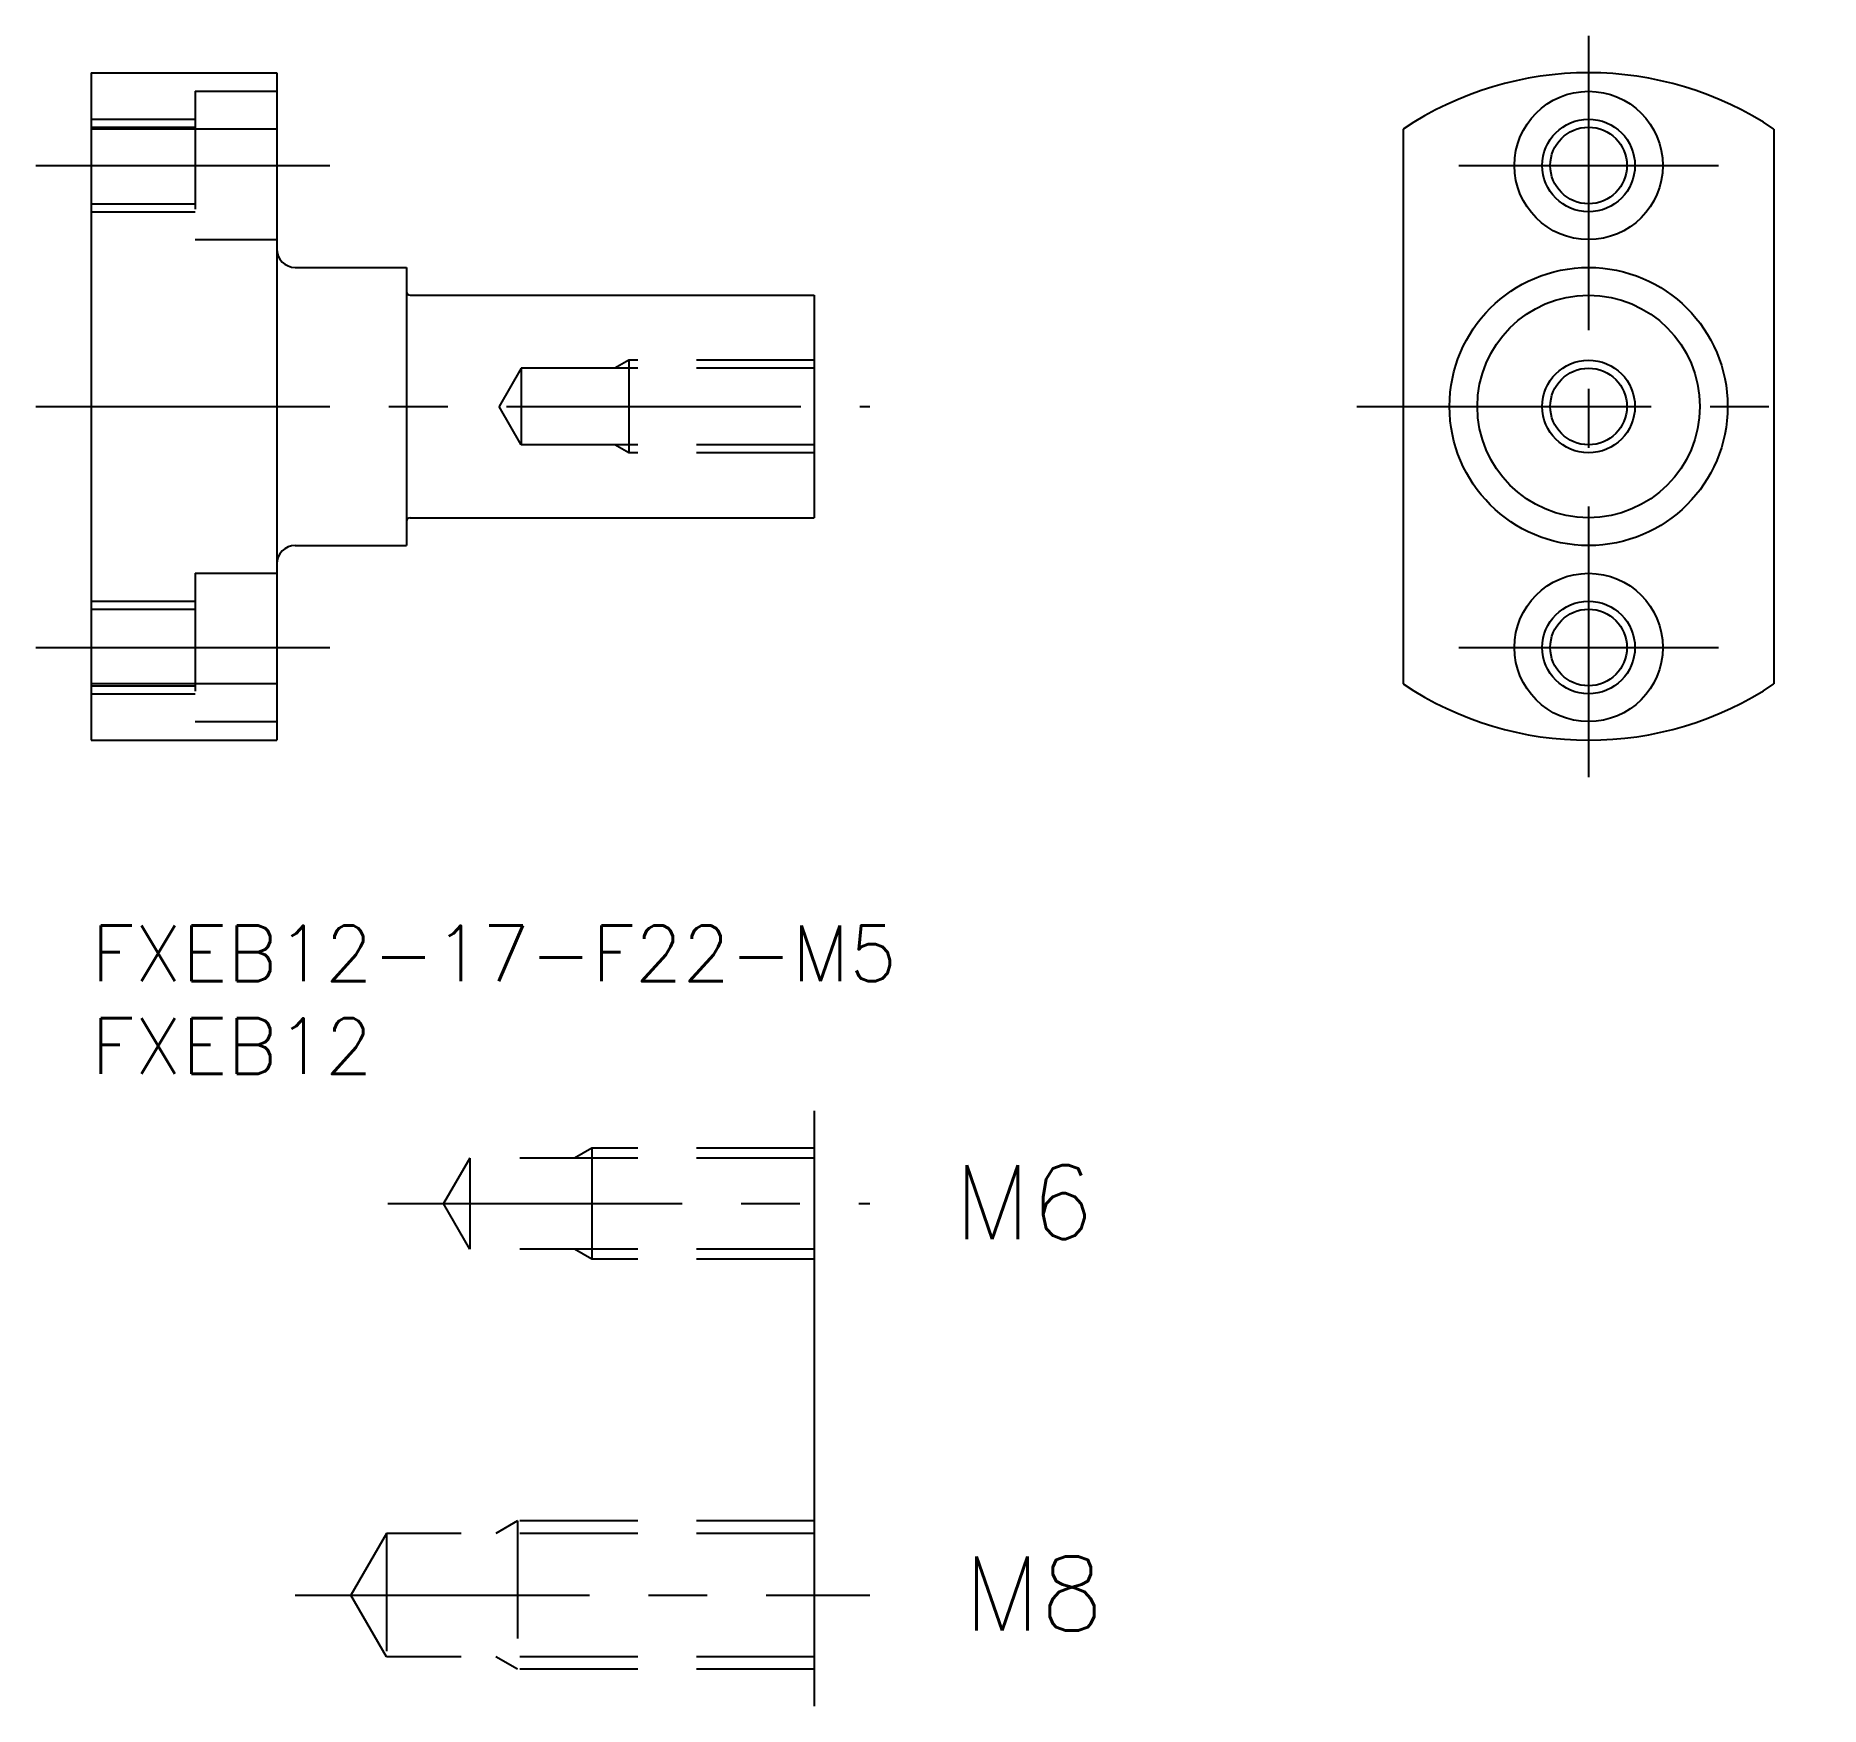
# Model space of a CAD drawing. Extents: x -3 to 93.3, y -42.1 to 48.
import ezdxf

# ---------------------------------------------------------------- set-up
doc = ezdxf.new("R2010")
doc.units = 0
doc.header["$LTSCALE"] = 0.5
doc.linetypes.add('CENTER', pattern=[50.8, 31.75, -6.35, 6.35, -6.35])
doc.linetypes.add('DASHED', pattern=[19.05, 12.7, -6.35])
for name, color, linetype in [('MSM_CENTER', 1, 'CENTER'), ('MSM_CONTINUOUS', 7, 'CONTINUOUS'), ('MSM_DASHED', 4, 'DASHED'), ('MSM_NARROW', 5, 'CONTINUOUS'), ('MSM_PART_NUMBER', 7, 'CONTINUOUS')]:
    doc.layers.add(name, color=color, linetype=linetype)
doc.styles.get("Standard").update_dxf_attribs({"font": 'txt.shx', "height": 3, "bigfont": 'bigfont.shx'})

# ---------------------------------------------------------------- blocks, each defined once
blk = doc.blocks.new('*U7')
at = {"layer": 'MSM_PART_NUMBER'}
blk.add_text('FXEB12-17-F22-M5', height=3, dxfattribs=at).set_placement((0, -3))
blk = doc.blocks.new('*U8')
at = {"layer": 'MSM_PART_NUMBER'}
blk.add_text('FXEB12', height=3, dxfattribs=at).set_placement((0, -8))

msp = doc.modelspace()

# ---------------------------------------------------------------- linework, layer by layer
at = {"layer": 'MSM_CENTER'}
for p, q in [((80.771, 48), (80.771, 8)), ((-3, 41), (13, 41)), ((73.771, 41), (87.771, 41)), ((-3, 28), (42, 28)), ((68.271, 28), (93.271, 28)), ((-3, 15), (13, 15)), ((73.771, 15), (87.771, 15)), ((16, -15), (42, -15)), ((11, -36.112), (42, -36.112))]:
    msp.add_line(p, q, dxfattribs=at)
at = {"layer": 'MSM_CONTINUOUS'}
for p, q in [((0, 46), (10, 46)), ((0, 46), (0, 10)), ((10, 46), (10, 10)), ((10, 42.967), (0, 42.967)), ((70.771, 42.967), (70.771, 13.033)), ((90.771, 42.967), (90.771, 13.033)), ((10, 37), (10, 37)), ((11, 35.5), (17, 35.5)), ((17, 35.5), (17, 20.5)), ((17.2, 34), (39, 34)), ((39, 34), (39, 22)), ((10, 28), (10, 28)), ((17.2, 22), (39, 22)), ((11, 20.5), (17, 20.5)), ((10, 13.033), (0, 13.033)), ((0, 10), (10, 10)), ((39, -10), (39, -42.112))]:
    msp.add_line(p, q, dxfattribs=at)
for centre, radius in [((80.771, 41), 4), ((80.771, 41), 2.067), ((80.771, 28), 7.5), ((80.771, 28), 6), ((80.771, 28), 2.067), ((80.771, 15), 4), ((80.771, 15), 2.067)]:
    msp.add_circle(centre, radius, dxfattribs=at)
for centre, radius, start, end in [((80.771, 28), 18, 56.25101, 123.74899), ((11, 36.5), 1, 180, 270), ((17.2, 34.2), 0.2, 180, 270), ((17.2, 21.8), 0.2, 90, 180), ((11, 19.5), 1, 90, 180), ((80.771, 28), 18, 236.25101, 303.74899)]:
    msp.add_arc(centre, radius, start, end, dxfattribs=at)
at = {"layer": 'MSM_DASHED'}
for p, q in [((5.6, 45), (10, 45)), ((5.6, 45), (5.6, 37)), ((0, 43.5), (5.6, 43.5)), ((0, 43.067), (5.6, 43.067)), ((0, 38.933), (5.6, 38.933)), ((0, 38.5), (5.6, 38.5)), ((5.6, 37), (10, 37)), ((23.193, 30.067), (22, 28)), ((39, 30.067), (23.193, 30.067)), ((23.193, 30.067), (23.193, 25.933)), ((29, 30.5), (28.25, 30.067)), ((39, 30.5), (29, 30.5)), ((29, 30.5), (29, 25.5)), ((23.193, 25.933), (22, 28)), ((39, 25.933), (23.193, 25.933)), ((29, 25.5), (28.25, 25.933)), ((39, 25.5), (29, 25.5)), ((5.6, 19), (10, 19)), ((5.6, 19), (5.6, 11)), ((0, 17.5), (5.6, 17.5)), ((0, 17.067), (5.6, 17.067)), ((0, 12.933), (5.6, 12.933)), ((0, 12.5), (5.6, 12.5)), ((5.6, 11), (10, 11)), ((27, -12), (26.062, -12.542)), ((39, -12), (27, -12)), ((27, -12), (27, -18)), ((20.419, -12.542), (19, -15)), ((39, -12.542), (20.419, -12.542)), ((20.419, -12.542), (20.419, -17.459)), ((20.419, -17.459), (19, -15)), ((39, -17.459), (20.419, -17.459)), ((27, -18), (26.062, -17.459)), ((39, -18), (27, -18)), ((23, -32.112), (21.828, -32.789)), ((23, -32.112), (23, -40.112)), ((39, -32.112), (23, -32.112)), ((15.919, -32.789), (14, -36.112)), ((15.919, -32.789), (15.919, -39.436)), ((39, -32.789), (15.919, -32.789)), ((15.919, -39.436), (14, -36.112)), ((39, -39.436), (15.919, -39.436)), ((23, -40.112), (21.828, -39.436)), ((39, -40.112), (23, -40.112))]:
    msp.add_line(p, q, dxfattribs=at)
at = {"layer": 'MSM_NARROW'}
for centre in [(80.771, 41), (80.771, 28), (80.771, 15)]:
    msp.add_circle(centre, 2.5, dxfattribs=at)

# ---------------------------------------------------------------- block references
at = {"layer": 'MSM_CONTINUOUS'}
for name in ['*U7', '*U8']:
    msp.add_blockref(name, (0, 0), dxfattribs=at)

# ---------------------------------------------------------------- texts
at = {"layer": 'MSM_PART_NUMBER'}
for s, p in [('M6', (46.547, -16.915)), ('M8', (47.071, -38.027))]:
    msp.add_text(s, height=4, dxfattribs=at).set_placement(p)

doc.saveas('drawing.dxf')
